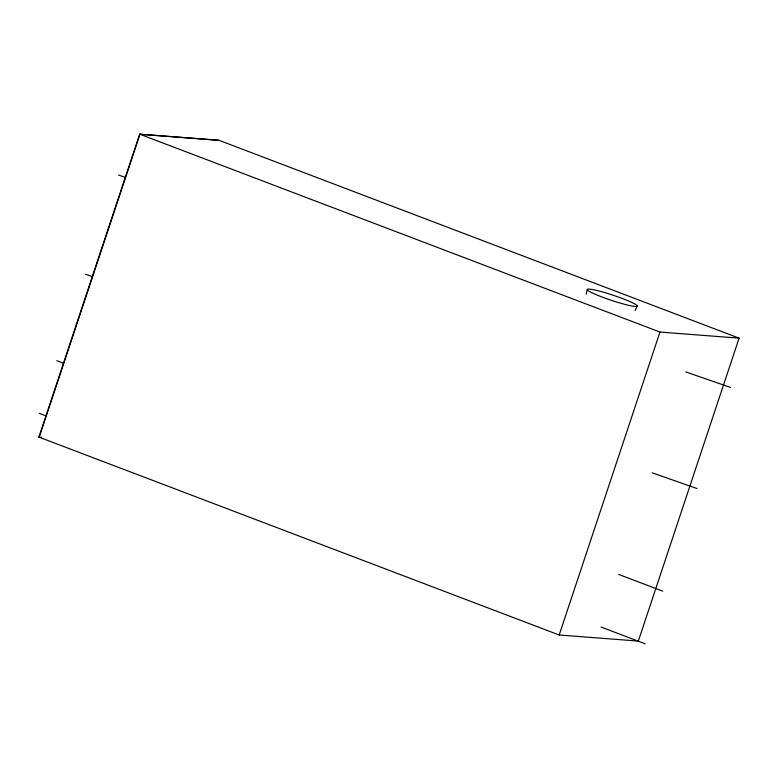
<?xml version="1.0" encoding="UTF-8"?>
<svg xmlns="http://www.w3.org/2000/svg" width="778" height="778" viewBox="0 0 778 778"><rect width="100%" height="100%" fill="white"/><g stroke="black" fill="none" stroke-linecap="round" stroke-linejoin="round"><path stroke-width="1.17" d="M586.252 294.133L587.293 289.426M38.9 437.09L139.67 134.156L218.822 140.234L739.1 338.148L638.33 641.082L559.178 635.004L38.9 437.09L41.302 437.275M39.221 437.217L139.991 134.273L219.133 140.361M559.178 635.004L659.958 332.06L739.1 338.148M635.159 310.5L637.143 306.114A26.287 2.704 18.4 0 0 600.869 291.507A26.287 2.704 18.4 0 0 598.642 295.698A26.287 2.704 18.4 0 0 637.143 306.114M118.567 175.05L125.453 177.442M685.778 371.923L730.561 387.463M85.57 274.255L92.446 276.667M652.207 472.829L696.942 488.506M139.67 134.156L659.958 332.06M56.813 360.681L63.621 363.277M618.529 574.349L662.788 591.183M39.299 413.342L46.106 415.929M601.015 627.01L645.273 643.844"/></g></svg>
